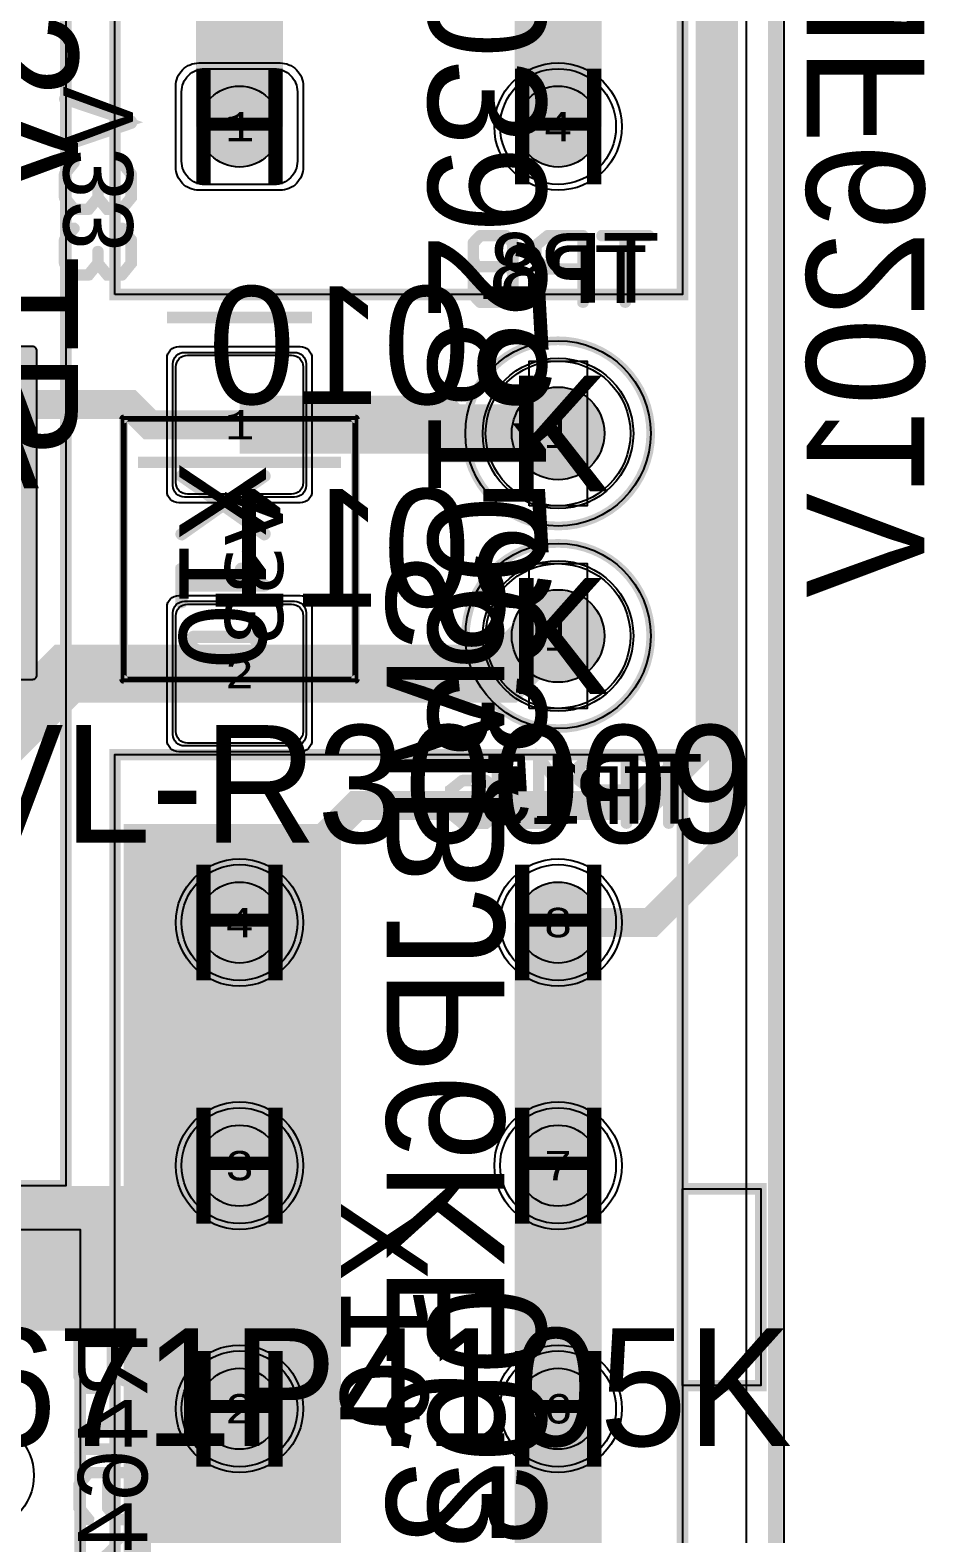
# Model space of a CAD drawing. Extents: x -23 to 289, y -67 to 135.
# Drawn here: x 267.13 to 282.6, y 12.74 to 38.72 of the extents above; entities that cross this region are included whole.
import ezdxf
from ezdxf.enums import TextEntityAlignment as Align

# ---------------------------------------------------------------- set-up
doc = ezdxf.new("R2010")
doc.units = 0
doc.header["$MEASUREMENT"] = 0
for name, color, linetype in [('ASSEMBLY_OUTLINES_BTM', 191, 'CONTINUOUS'), ('ASSEMBLY_OUTLINES_TOP', 102, 'CONTINUOUS'), ('ASSEMBLY_PART_NUMBERS_BTM', 191, 'CONTINUOUS'), ('ASSEMBLY_PART_NUMBERS_TOP', 102, 'CONTINUOUS'), ('ASSEMBLY_REF_DES_BTM', 191, 'CONTINUOUS'), ('ASSEMBLY_REF_DES_TOP', 102, 'CONTINUOUS'), ('BOARD_OUTLINE', 10, 'CONTINUOUS'), ('DRILL_DRAWING', 21, 'CONTINUOUS'), ('GENERATED_SILKSCREEN_BTM', 255, 'CONTINUOUS'), ('GENERATED_SILKSCREEN_TOP', 140, 'CONTINUOUS'), ('MANUFACTURING_OUTLINES', 10, 'CONTINUOUS'), ('PART_HOLES_LAYER_BOTTOM', 30, 'CONTINUOUS'), ('PART_HOLES_LAYER_TOP', 30, 'CONTINUOUS'), ('PART_PADS_LAYER_BOTTOM', 230, 'CONTINUOUS'), ('PART_PADS_LAYER_TOP', 150, 'CONTINUOUS'), ('PART_PADS_SMD_BTM', 230, 'CONTINUOUS'), ('PIN_NUMBERS_BTM', 8, 'CONTINUOUS'), ('PIN_NUMBERS_TOP', 8, 'CONTINUOUS'), ('PLACEMENT_OUTLINES_BTM', 222, 'CONTINUOUS'), ('PLACEMENT_OUTLINES_TOP', 130, 'CONTINUOUS'), ('PLANE_DATA_LAYER_TOP', 150, 'CONTINUOUS'), ('PLANE_SHAPES_LAYER_TOP', 150, 'CONTINUOUS'), ('ROUTE_BORDER', 151, 'CONTINUOUS'), ('SILKSCREEN_OUTLINES_BTM', 211, 'CONTINUOUS'), ('SILKSCREEN_OUTLINES_TOP', 150, 'CONTINUOUS'), ('SILKSCREEN_REF_DES_BTM', 211, 'CONTINUOUS'), ('SILKSCREEN_REF_DES_TOP', 150, 'CONTINUOUS'), ('SOLDERMASK_PADS_BTM', 12, 'CONTINUOUS'), ('SOLDERMASK_PADS_TOP', 180, 'CONTINUOUS'), ('SOLDERPASTE_PADS_BTM', 12, 'CONTINUOUS'), ('TRACES_LAYER_BOTTOM', 230, 'CONTINUOUS'), ('TRACES_LAYER_TOP', 150, 'CONTINUOUS')]:
    doc.layers.add(name, color=color, linetype=linetype)
doc.styles.add('COURIER_NEW', font='COUR.TTF')
doc.styles.add('VERDANA', font='verdana.TTF')
doc.styles.add('VERIBEST_GERBER_0', font='txt')

msp = doc.modelspace()

# ---------------------------------------------------------------- hatches: boundary and pattern name
at = {"layer": 'PART_HOLES_LAYER_BOTTOM'}
h = msp.add_hatch(color=256, dxfattribs=at)
edge = h.paths.add_edge_path()
edge.add_arc((270.75, 37.05), 0.7, 0, 360)
h = msp.add_hatch(color=256, dxfattribs=at)
edge = h.paths.add_edge_path()
edge.add_arc((276.25, 37.05), 0.7, 0, 360)
h = msp.add_hatch(color=256, dxfattribs=at)
edge = h.paths.add_edge_path()
edge.add_arc((276.25, 31.75), 0.8, 0, 360)
h = msp.add_hatch(color=256, dxfattribs=at)
edge = h.paths.add_edge_path()
edge.add_arc((276.25, 28.25), 0.8, 0, 360)
h = msp.add_hatch(color=256, dxfattribs=at)
edge = h.paths.add_edge_path()
edge.add_arc((270.75, 23.3), 0.7, 0, 360)
h = msp.add_hatch(color=256, dxfattribs=at)
edge = h.paths.add_edge_path()
edge.add_arc((276.25, 23.3), 0.7, 0, 360)
h = msp.add_hatch(color=256, dxfattribs=at)
edge = h.paths.add_edge_path()
edge.add_arc((270.75, 19.1), 0.7, 0, 360)
h = msp.add_hatch(color=256, dxfattribs=at)
edge = h.paths.add_edge_path()
edge.add_arc((276.25, 19.1), 0.7, 0, 360)
h = msp.add_hatch(color=256, dxfattribs=at)
edge = h.paths.add_edge_path()
edge.add_arc((270.75, 14.9), 0.7, 0, 360)
h = msp.add_hatch(color=256, dxfattribs=at)
edge = h.paths.add_edge_path()
edge.add_arc((276.25, 14.9), 0.7, 0, 360)
at = {"layer": 'PART_HOLES_LAYER_TOP'}
h = msp.add_hatch(color=256, dxfattribs=at)
edge = h.paths.add_edge_path()
edge.add_arc((270.75, 37.05), 0.7, 0, 360)
h = msp.add_hatch(color=256, dxfattribs=at)
edge = h.paths.add_edge_path()
edge.add_arc((276.25, 37.05), 0.7, 0, 360)
h = msp.add_hatch(color=256, dxfattribs=at)
edge = h.paths.add_edge_path()
edge.add_arc((276.25, 31.75), 0.8, 0, 360)
h = msp.add_hatch(color=256, dxfattribs=at)
edge = h.paths.add_edge_path()
edge.add_arc((276.25, 28.25), 0.8, 0, 360)
h = msp.add_hatch(color=256, dxfattribs=at)
edge = h.paths.add_edge_path()
edge.add_arc((270.75, 23.3), 0.7, 0, 360)
h = msp.add_hatch(color=256, dxfattribs=at)
edge = h.paths.add_edge_path()
edge.add_arc((276.25, 23.3), 0.7, 0, 360)
h = msp.add_hatch(color=256, dxfattribs=at)
edge = h.paths.add_edge_path()
edge.add_arc((270.75, 19.1), 0.7, 0, 360)
h = msp.add_hatch(color=256, dxfattribs=at)
edge = h.paths.add_edge_path()
edge.add_arc((276.25, 19.1), 0.7, 0, 360)
h = msp.add_hatch(color=256, dxfattribs=at)
edge = h.paths.add_edge_path()
edge.add_arc((270.75, 14.9), 0.7, 0, 360)
h = msp.add_hatch(color=256, dxfattribs=at)
edge = h.paths.add_edge_path()
edge.add_arc((276.25, 14.9), 0.7, 0, 360)
at = {"layer": 'PLANE_DATA_LAYER_TOP'}
msp.add_hatch(color=256, dxfattribs=at).paths.add_polyline_path([(267.25, 33.1738, 0.414213562373095), (267.1738, 33.25), (260.0762, 33.25, 0.414213562373095), (260, 33.1738), (260, 29.750008, -0.414213562373095), (259.999992, 29.75), (231.8262, 29.75, 0.414213562373095), (231.75, 29.6738), (231.75, 27.5762, 0.414213562373095), (231.8262, 27.5), (267.1738, 27.5, 0.414213562373095), (267.25, 27.5762)], flags=0)
h = msp.add_hatch(color=256, dxfattribs=at)
h.paths.add_polyline_path([(272.5, 7.5762, -0.414213562373095), (272.4238, 7.5), (268.8262, 7.5, -0.414213562373095), (268.75, 7.5762), (268.75, 16.249992, 0.414213562373095), (268.749992, 16.25), (257.8262, 16.25, -0.414213562373095), (257.75, 16.3262), (257.75, 25.499992, 0.414213562373095), (257.749992, 25.5), (227.3262, 25.5, -0.414213562373095), (227.25, 25.5762), (227.25, 29.6738, -0.414213562373095), (227.3262, 29.75), (231.1738, 29.75, -0.414213562373095), (231.25, 29.6738), (231.25, 26.750008, 0.414213562373095), (231.250008, 26.75), (260.6738, 26.75, -0.414213562373095), (260.75, 26.6738), (260.75, 18.750008, 0.414213562373095), (260.750008, 18.75), (268.749992, 18.75, 0.414213562373095), (268.75, 18.750008), (268.75, 24.9238, -0.414213562373095), (268.8262, 25), (272.4238, 25, -0.414213562373095), (272.5, 24.9238)], flags=0)
h.paths.add_polyline_path([(271.35, 9.2, 0.414213562373095), (272.25, 10.1), (272.25, 11.3, 0.414213562373095), (271.35, 12.2), (270.15, 12.2, 0.414213562373095), (269.25, 11.3), (269.25, 10.1, 0.414213562373095), (270.15, 9.2)], flags=0)
h.paths.add_polyline_path([(269.25, 14.9, -0.9999999999999999), (272.25, 14.9, -0.9999999999999999)], flags=0)
h.paths.add_polyline_path([(269.25, 19.1, -0.9999999999999999), (272.25, 19.1, -0.9999999999999999)], flags=0)
h.paths.add_polyline_path([(269.25, 23.3, -0.9999999999999999), (272.25, 23.3, -0.9999999999999999)], flags=0)
for points in [[(270.75, 23.3), (269.595122, 24.37269)], [(270.75, 23.3), (271.895359, 24.382847)], [(270.75, 23.3), (269.635458, 22.185458)], [(270.75, 23.3), (271.854636, 22.17564)], [(270.75, 19.1), (269.635458, 20.214542)], [(270.75, 19.1), (271.854655, 20.224341)], [(270.75, 19.1), (269.635458, 17.985458)], [(270.75, 19.1), (271.854636, 17.97564)], [(270.75, 14.9), (269.635458, 16.014542)], [(270.75, 14.9), (271.854655, 16.024341)], [(270.75, 14.9), (269.635458, 13.785458)], [(270.75, 14.9), (271.854636, 13.77564)]]:
    msp.add_hatch(color=256, dxfattribs=at).paths.add_polyline_path(points, is_closed=False, flags=0)

# ---------------------------------------------------------------- linework, layer by layer
at = {"layer": 'ASSEMBLY_OUTLINES_BTM'}
for points in [[(275.75, 30.5), (275.75, 33), (276.75, 33), (276.75, 30.5)], [(275.75, 27), (275.75, 29.5), (276.75, 29.5), (276.75, 27)]]:
    msp.add_lwpolyline(points, close=True, dxfattribs=at)
at = {"layer": 'ASSEMBLY_OUTLINES_BTM', "const_width": 0.1}
msp.add_lwpolyline([(268.75, 27.5), (268.75, 32), (272.75, 32), (272.75, 27.5)], close=True, dxfattribs=at)
at = {"layer": 'ASSEMBLY_OUTLINES_BTM', "const_width": 0.2}
msp.add_lwpolyline([(269, 31.25), (272.5, 31.25)], dxfattribs=at)
at = {"layer": 'ASSEMBLY_OUTLINES_BTM'}
for centre in [(276.25, 31.75), (276.25, 28.25)]:
    msp.add_circle(centre, 1.6, dxfattribs=at)
at = {"layer": 'ASSEMBLY_OUTLINES_TOP', "const_width": 0.2}
for points in [[(268.6, 34.15), (268.6, 48.35), (278.4, 48.35), (278.4, 34.15)], [(250.75, 18.75), (250.75, 39.75), (267.75, 39.75), (267.75, 18.75)], [(268.6, 7.8), (268.6, 26.2), (278.4, 26.2), (278.4, 7.8)], [(278.4, 15.3), (278.4, 18.7), (279.75, 18.7), (279.75, 15.3)], [(254.5, 9.5), (254.5, 18), (268, 18), (268, 9.5)]]:
    msp.add_lwpolyline(points, close=True, dxfattribs=at)
at = {"layer": 'BOARD_OUTLINE', "const_width": 0.25}
msp.add_lwpolyline([(0, 1.5), (0, 133.5, -0.4142135624), (1.5, 135), (278.5, 135, -0.4142135624), (280, 133.5), (280, 1.5, -0.4142135624), (278.5, 0), (1.5, 0, -0.4142135624)], format="xyb", close=True, dxfattribs=at)
at = {"layer": 'GENERATED_SILKSCREEN_BTM'}
for points, const_width in [([(268.9052, 37.1074), (268.9052, 37.141), (268.904, 37.1482), (268.9004, 37.1542), (268.8956, 37.1602), (268.8884, 37.1626), (267.7376, 37.5526), (267.728, 37.5526), (267.7208, 37.549), (267.7148, 37.543), (267.71, 37.5346), (267.7088, 37.5262), (267.71, 37.5178), (267.7136, 37.5106), (267.722, 37.5058), (268.8536, 37.1254), (267.722, 36.7426), (267.7136, 36.7378), (267.71, 36.7306), (267.7088, 36.7222), (267.71, 36.7138), (267.7148, 36.7054), (267.7208, 36.6994), (267.728, 36.697), (267.7376, 36.6982), (268.8884, 37.0858), (268.8956, 37.0894), (268.9004, 37.0954), (268.904, 37.1014), (268.9052, 37.1074)], 0.15), ([(268.9004, 36.241), (268.736, 36.4438), (268.73, 36.4498), (268.7264, 36.451), (268.7228, 36.451), (268.7144, 36.4498), (268.706, 36.445), (268.7, 36.439), (268.6952, 36.4318), (268.694, 36.4234), (268.6964, 36.415), (268.856, 36.2194), (268.856, 35.8318), (268.7048, 35.6446), (268.4816, 35.6446), (268.3292, 35.8294), (268.3292, 36.0286), (268.3268, 36.0382), (268.322, 36.0442), (268.3136, 36.0478), (268.3052, 36.049), (268.2968, 36.0478), (268.2884, 36.0442), (268.2836, 36.0382), (268.2812, 36.0286), (268.2812, 35.8294), (268.1288, 35.6446), (267.9056, 35.6446), (267.7544, 35.8318), (267.7544, 36.2194), (267.914, 36.415), (267.9164, 36.4234), (267.9152, 36.4318), (267.9116, 36.439), (267.9044, 36.445), (267.8972, 36.4498), (267.8888, 36.451), (267.884, 36.451), (267.8804, 36.4498), (267.8744, 36.4438), (267.71, 36.241), (267.7088, 36.2374), (267.7076, 36.2338), (267.7064, 36.2326), (267.7052, 36.2278), (267.7052, 35.8234), (267.7064, 35.8174), (267.7076, 35.815), (267.7088, 35.8114), (267.71, 35.8078), (267.8744, 35.605), (267.8804, 35.6014), (267.8852, 35.6002), (267.8888, 35.5978), (267.8936, 35.5966), (268.1408, 35.5966), (268.1444, 35.5978), (268.1528, 35.6002), (268.1588, 35.6014), (268.1612, 35.605), (268.3052, 35.7814), (268.4492, 35.605), (268.4516, 35.6038), (268.454, 35.6014), (268.4552, 35.6002), (268.4576, 35.6002), (268.466, 35.5978), (268.4696, 35.5966), (268.7168, 35.5966), (268.7228, 35.5978), (268.7276, 35.6002), (268.7324, 35.6014), (268.736, 35.605), (268.9004, 35.8078), (268.9028, 35.8126), (268.904, 35.8138), (268.904, 35.8174), (268.9052, 35.8186), (268.9052, 35.8198), (268.9052, 35.8234), (268.9052, 36.2278), (268.904, 36.2326), (268.9028, 36.2374), (268.9004, 36.241)], 0.15), ([(268.9004, 35.107), (268.736, 35.3098), (268.73, 35.3158), (268.7264, 35.317), (268.7228, 35.317), (268.7144, 35.3158), (268.706, 35.311), (268.7, 35.305), (268.6952, 35.2978), (268.694, 35.2894), (268.6964, 35.281), (268.856, 35.0854), (268.856, 34.6978), (268.7048, 34.5106), (268.4816, 34.5106), (268.3292, 34.6954), (268.3292, 34.8946), (268.3268, 34.9042), (268.322, 34.9102), (268.3136, 34.9138), (268.3052, 34.915), (268.2968, 34.9138), (268.2884, 34.9102), (268.2836, 34.9042), (268.2812, 34.8946), (268.2812, 34.6954), (268.1288, 34.5106), (267.9056, 34.5106), (267.7544, 34.6978), (267.7544, 35.0854), (267.914, 35.281), (267.9164, 35.2894), (267.9152, 35.2978), (267.9116, 35.305), (267.9044, 35.311), (267.8972, 35.3158), (267.8888, 35.317), (267.884, 35.317), (267.8804, 35.3158), (267.8744, 35.3098), (267.71, 35.107), (267.7088, 35.1034), (267.7076, 35.0998), (267.7064, 35.0986), (267.7052, 35.0938), (267.7052, 34.6894), (267.7064, 34.6834), (267.7076, 34.681), (267.7088, 34.6774), (267.71, 34.6738), (267.8744, 34.471), (267.8804, 34.4674), (267.8852, 34.4662), (267.8888, 34.4638), (267.8936, 34.4626), (268.1408, 34.4626), (268.1444, 34.4638), (268.1528, 34.4662), (268.1588, 34.4674), (268.1612, 34.471), (268.3052, 34.6474), (268.4492, 34.471), (268.4516, 34.4698), (268.454, 34.4674), (268.4552, 34.4662), (268.4576, 34.4662), (268.466, 34.4638), (268.4696, 34.4626), (268.7168, 34.4626), (268.7228, 34.4638), (268.7276, 34.4662), (268.7324, 34.4674), (268.736, 34.471), (268.9004, 34.6738), (268.9028, 34.6786), (268.904, 34.6798), (268.904, 34.6834), (268.9052, 34.6846), (268.9052, 34.6858), (268.9052, 34.6894), (268.9052, 35.0938), (268.904, 35.0986), (268.9028, 35.1034), (268.9004, 35.107)], 0.15), ([(274.7648, 34.7468), (274.8032, 34.6316), (274.7648, 34.5164), (274.7648, 34.5128), (274.7636, 34.508), (274.7636, 34.1372), (274.7636, 34.1336), (274.7648, 34.13), (274.766, 34.1252), (274.7708, 34.1204), (274.8908, 33.9968), (274.8968, 33.992), (274.9028, 33.9908), (274.9076, 33.9896), (275.348, 33.9896), (275.3516, 33.9896), (275.3552, 33.9908), (275.36, 33.992), (275.3648, 33.9968), (275.4848, 34.1204), (275.4908, 34.1252), (275.492, 34.13), (275.492, 34.1372), (275.492, 34.508), (275.492, 34.5128), (275.492, 34.5152), (275.4908, 34.5164), (275.4524, 34.6316), (275.4908, 34.7468), (275.492, 34.748), (275.492, 34.7552), (275.492, 35.0432), (275.492, 35.048), (275.4908, 35.054), (275.4848, 35.06), (275.3648, 35.1836), (275.36, 35.1872), (275.3552, 35.1884), (275.3516, 35.1896), (275.348, 35.1896), (274.9076, 35.1896), (274.9028, 35.1884), (274.8968, 35.1872), (274.8908, 35.1836), (274.7708, 35.06), (274.766, 35.0528), (274.7648, 35.048), (274.7636, 35.0432), (274.7636, 34.7552), (274.7636, 34.7504), (274.7648, 34.748), (274.7648, 34.7468)], 0.15), ([(275.444, 35.03), (275.444, 34.7576), (275.4116, 34.6544), (274.8464, 34.6544), (274.8116, 34.7576), (274.8116, 35.03), (274.9184, 35.1404), (275.336, 35.1404), (275.444, 35.03)], 0.15), ([(275.8544, 34.7336), (275.8508, 34.736), (275.8496, 34.742), (275.8472, 34.748), (275.846, 34.754), (275.846, 35.0012), (275.8472, 35.0072), (275.8496, 35.0108), (275.8496, 35.0144), (275.8508, 35.0156), (275.8532, 35.0168), (275.8544, 35.0192), (276.0584, 35.1848), (276.0644, 35.1872), (276.0692, 35.1884), (276.074, 35.1896), (276.6788, 35.1896), (276.6896, 35.1872), (276.6968, 35.1812), (276.7028, 35.174), (276.7052, 35.1656), (276.7052, 34.0136), (276.7028, 34.004), (276.6968, 33.998), (276.6896, 33.9944), (276.6812, 33.9932), (276.6716, 33.9944), (276.6632, 33.998), (276.6572, 34.004), (276.6548, 34.0136), (276.6548, 34.5656), (276.074, 34.5656), (276.0656, 34.5668), (276.0632, 34.568), (276.0608, 34.568), (276.0584, 34.5692), (275.8544, 34.7336)], 0.15), ([(276.6548, 35.1404), (276.0812, 35.1404), (275.894, 34.9892), (275.894, 34.766), (276.0812, 34.6136), (276.6548, 34.6136), (276.6548, 35.1404)], 0.15), ([(277.4336, 34.0136), (277.4324, 34.0052), (277.4264, 33.998), (277.418, 33.9944), (277.4096, 33.9932), (277.4024, 33.9944), (277.394, 33.998), (277.388, 34.0052), (277.3856, 34.0136), (277.3856, 35.1404), (277.0052, 35.1404), (276.9968, 35.1428), (276.9896, 35.1476), (276.986, 35.156), (276.9848, 35.1644), (276.986, 35.174), (276.9896, 35.1824), (276.9968, 35.1884), (277.0052, 35.1896), (277.8152, 35.1896), (277.8236, 35.1884), (277.8308, 35.1824), (277.8344, 35.174), (277.8356, 35.1644), (277.8344, 35.156), (277.8308, 35.1476), (277.8236, 35.1428), (277.8152, 35.1404), (277.4336, 35.1404), (277.4336, 34.0136)], 0.15), ([(275.444, 34.5032), (275.444, 34.148), (275.336, 34.0388), (274.9184, 34.0388), (274.8116, 34.148), (274.8116, 34.5032), (274.8464, 34.6064), (275.4116, 34.6064), (275.444, 34.5032)], 0.15), ([(269.5, 33.75), (272, 33.75)], 0.2), ([(275.003, 25.7768), (275.0078, 25.7756), (275.0114, 25.7744), (275.0162, 25.772), (275.1794, 25.64), (275.1794, 26.1404), (274.3958, 26.1404), (274.3874, 26.1428), (274.3802, 26.1476), (274.3766, 26.156), (274.3754, 26.1644), (274.3766, 26.174), (274.3802, 26.1812), (274.3874, 26.1872), (274.3958, 26.1896), (275.2058, 26.1896), (275.2142, 26.1872), (275.2214, 26.1812), (275.2274, 26.174), (275.2298, 26.1656), (275.2298, 25.5884), (275.2286, 25.58), (275.225, 25.574), (275.2202, 25.5704), (275.2118, 25.568), (275.207, 25.5656), (275.201, 25.5644), (275.195, 25.5656), (275.1902, 25.5692), (274.9946, 25.7288), (274.607, 25.7288), (274.4198, 25.5764), (274.4198, 25.19), (274.607, 25.04), (274.9946, 25.04), (275.1902, 25.1984), (275.1986, 25.202), (275.2058, 25.202), (275.2142, 25.1972), (275.2202, 25.1912), (275.225, 25.1828), (275.2274, 25.1744), (275.2262, 25.1696), (275.225, 25.166), (275.2226, 25.1624), (275.219, 25.16), (275.0162, 24.9944), (275.0126, 24.992), (275.0078, 24.992), (275.003, 24.9896), (274.5986, 24.9896), (274.5962, 24.9896), (274.5938, 24.9908), (274.5926, 24.9908), (274.5902, 24.992), (274.5878, 24.992), (274.583, 24.9944), (274.3802, 25.16), (274.3766, 25.1636), (274.3754, 25.166), (274.373, 25.1732), (274.3718, 25.178), (274.3718, 25.5884), (274.373, 25.5932), (274.3754, 25.6004), (274.3754, 25.6028), (274.3778, 25.604), (274.379, 25.6064), (274.3802, 25.6088), (274.583, 25.772), (274.589, 25.7744), (274.5938, 25.7756), (274.5986, 25.7768), (275.003, 25.7768)], 0.15), ([(276.1478, 25.0388), (276.1574, 25.0364), (276.1634, 25.0316), (276.1658, 25.0232), (276.167, 25.0136), (276.1658, 25.0052), (276.1634, 24.9968), (276.1574, 24.9908), (276.1478, 24.9896), (275.6798, 24.9896), (275.6714, 24.9908), (275.6642, 24.9968), (275.6606, 25.0052), (275.6594, 25.0136), (275.6606, 25.0232), (275.6642, 25.0316), (275.6714, 25.0364), (275.6798, 25.0388), (275.891, 25.0388), (275.891, 26.1656), (275.8922, 26.174), (275.8958, 26.18), (275.9018, 26.1836), (275.9102, 26.1848), (275.9162, 26.186), (275.9222, 26.186), (275.927, 26.1836), (275.9318, 26.1788), (276.1658, 25.85), (276.1682, 25.8452), (276.1694, 25.8416), (276.1694, 25.8332), (276.1658, 25.826), (276.1598, 25.82), (276.1526, 25.8152), (276.1442, 25.8128), (276.1394, 25.8128), (276.1358, 25.814), (276.1298, 25.8212), (275.9378, 26.09), (275.9378, 25.0388), (276.1478, 25.0388)], 0.15), ([(276.605, 25.7336), (276.6014, 25.736), (276.6002, 25.742), (276.5978, 25.748), (276.5966, 25.754), (276.5966, 26.0012), (276.5978, 26.0072), (276.6002, 26.0108), (276.6002, 26.0144), (276.6014, 26.0156), (276.6038, 26.0168), (276.605, 26.0192), (276.809, 26.1848), (276.815, 26.1872), (276.8198, 26.1884), (276.8246, 26.1896), (277.4294, 26.1896), (277.4402, 26.1872), (277.4474, 26.1812), (277.4534, 26.174), (277.4558, 26.1656), (277.4558, 25.0136), (277.4534, 25.004), (277.4474, 24.998), (277.4402, 24.9944), (277.4318, 24.9932), (277.4222, 24.9944), (277.4138, 24.998), (277.4078, 25.004), (277.4054, 25.0136), (277.4054, 25.5656), (276.8246, 25.5656), (276.8162, 25.5668), (276.8138, 25.568), (276.8114, 25.568), (276.809, 25.5692), (276.605, 25.7336)], 0.15), ([(278.1842, 25.0136), (278.183, 25.0052), (278.177, 24.998), (278.1686, 24.9944), (278.1602, 24.9932), (278.153, 24.9944), (278.1446, 24.998), (278.1386, 25.0052), (278.1362, 25.0136), (278.1362, 26.1404), (277.7558, 26.1404), (277.7474, 26.1428), (277.7402, 26.1476), (277.7366, 26.156), (277.7354, 26.1644), (277.7366, 26.174), (277.7402, 26.1824), (277.7474, 26.1884), (277.7558, 26.1896), (278.5658, 26.1896), (278.5742, 26.1884), (278.5814, 26.1824), (278.585, 26.174), (278.5862, 26.1644), (278.585, 26.156), (278.5814, 26.1476), (278.5742, 26.1428), (278.5658, 26.1404), (278.1842, 26.1404), (278.1842, 25.0136)], 0.15), ([(277.4054, 26.1404), (276.8318, 26.1404), (276.6446, 25.9892), (276.6446, 25.766), (276.8318, 25.6136), (277.4054, 25.6136), (277.4054, 26.1404)], 0.15), ([(268.4112, 15.2384), (268.4088, 15.2348), (268.4028, 15.2336), (268.3968, 15.23), (268.3908, 15.23), (268.1436, 15.23), (268.1376, 15.23), (268.134, 15.2336), (268.1304, 15.2336), (268.1292, 15.2348), (268.128, 15.236), (268.1244, 15.2384), (267.96, 15.4424), (267.9576, 15.4484), (267.9564, 15.452), (267.9552, 15.458), (267.9552, 16.0628), (267.9576, 16.0736), (267.9636, 16.0796), (267.9708, 16.0868), (267.9792, 16.0892), (269.1312, 16.0892), (269.1408, 16.0868), (269.1468, 16.0808), (269.1504, 16.0736), (269.1516, 16.0652), (269.1504, 16.0556), (269.1468, 16.0472), (269.1408, 16.0412), (269.1312, 16.0388), (268.5792, 16.0388), (268.5792, 15.4748), (269.1384, 15.278), (269.1468, 15.2732), (269.1516, 15.2648), (269.1528, 15.2552), (269.1504, 15.248), (269.1468, 15.2408), (269.1396, 15.2348), (269.1324, 15.2312), (269.1228, 15.2336), (268.5636, 15.4304), (268.4112, 15.2384)], 0.15), ([(268.0044, 16.0388), (268.0044, 15.464), (268.1556, 15.278), (268.3788, 15.278), (268.5312, 15.464), (268.5312, 16.0388), (268.0044, 16.0388)], 0.15), ([(268.7184, 14.8712), (268.074, 14.2256), (268.7184, 14.2256), (268.7184, 14.8712)], 0.15), ([(269.1312, 14.2256), (269.1408, 14.2244), (269.1468, 14.2184), (269.1504, 14.21), (269.1516, 14.2016), (269.1504, 14.1932), (269.1468, 14.186), (269.1408, 14.18), (269.1312, 14.1776), (268.7676, 14.1776), (268.7676, 14.1212), (268.7652, 14.1128), (268.7604, 14.1056), (268.752, 14.102), (268.7436, 14.1008), (268.734, 14.102), (268.7256, 14.1056), (268.7196, 14.1128), (268.7184, 14.1212), (268.7184, 14.1776), (268.0128, 14.1776), (268.0068, 14.1788), (268.002, 14.1812), (267.9972, 14.1872), (267.9936, 14.1932), (267.9912, 14.2004), (267.99, 14.2076), (267.9912, 14.2136), (267.996, 14.2196), (268.7244, 14.948), (268.7316, 14.9528), (268.7388, 14.9552), (268.746, 14.954), (268.7544, 14.9492), (268.7604, 14.9468), (268.764, 14.942), (268.7664, 14.9372), (268.7676, 14.9312), (268.7676, 14.2256), (269.1312, 14.2256)], 0.15), ([(267.96, 13.1732), (268.1244, 12.9716), (268.1304, 12.9656), (268.14, 12.9644), (268.146, 12.9656), (268.1532, 12.968), (268.158, 12.9716), (268.1628, 12.9776), (268.1664, 12.9836), (268.1676, 12.9896), (268.1676, 12.9956), (268.164, 13.0004), (268.0044, 13.1972), (268.0044, 13.586), (268.1556, 13.7708), (268.5864, 13.7708), (268.4532, 13.6076), (268.452, 13.6028), (268.4508, 13.6004), (268.4508, 13.5992), (268.4496, 13.5992), (268.4484, 13.5932), (268.4484, 13.1888), (268.4496, 13.184), (268.4508, 13.1828), (268.4508, 13.1816), (268.452, 13.178), (268.4532, 13.1732), (268.6164, 12.9716), (268.62, 12.9704), (268.6212, 12.968), (268.6224, 12.9668), (268.6248, 12.9668), (268.6332, 12.9644), (268.6368, 12.9632), (268.9668, 12.9632), (268.9728, 12.9644), (268.9776, 12.9668), (268.9824, 12.968), (268.986, 12.9716), (269.1504, 13.1732), (269.1528, 13.1792), (269.154, 13.1804), (269.154, 13.1828), (269.1552, 13.1852), (269.1552, 13.1864), (269.1552, 13.1888), (269.1552, 13.5932), (269.154, 13.598), (269.1528, 13.6028), (269.1504, 13.6076), (268.986, 13.8092), (268.9836, 13.8116), (268.9824, 13.814), (268.9788, 13.8164), (268.9704, 13.8188), (268.9668, 13.82), (268.1436, 13.82), (268.1376, 13.8188), (268.1328, 13.8164), (268.1304, 13.814), (268.128, 13.8116), (268.1244, 13.8092), (267.96, 13.6076), (267.9588, 13.6028), (267.9576, 13.5992), (267.9564, 13.598), (267.9552, 13.5932), (267.9552, 13.1888), (267.9564, 13.184), (267.9564, 13.1828), (267.9576, 13.1816), (267.9588, 13.178), (267.96, 13.1732)], 0.15), ([(268.6488, 13.7708), (268.9548, 13.7708), (269.106, 13.586), (269.106, 13.1984), (268.9548, 13.0112), (268.6488, 13.0112), (268.4964, 13.1984), (268.4964, 13.586), (268.6488, 13.7708)], 0.15), ([(267.996, 11.9516), (268.7244, 12.68), (268.7316, 12.6848), (268.7388, 12.6872), (268.746, 12.686), (268.7544, 12.6812), (268.7604, 12.6788), (268.764, 12.674), (268.7664, 12.6692), (268.7676, 12.6632)], 0.15)]:
    msp.add_lwpolyline(points, dxfattribs=dict(at, const_width=const_width))
at = {"layer": 'GENERATED_SILKSCREEN_BTM', "const_width": 0.15}
for points in [[(274.65, 31.75, -1), (277.85, 31.75, -1)], [(274.65, 28.25, -1), (277.85, 28.25, -1)]]:
    msp.add_lwpolyline(points, format="xyb", close=True, dxfattribs=at)
for points in [[(269.525, 31.999995), (268.750005, 31.999995), (268.750005, 27.500005), (269.525, 27.500005), (269.525, 27.499995), (268.75, 27.499995, -0.4142135624), (268.749995, 27.5), (268.749995, 32, -0.4142135624), (268.75, 32.000005), (269.525, 32.000005), (269.525, 31.999995)], [(272.750005, 27.5, -0.4142135624), (272.75, 27.499995), (271.975, 27.499995), (271.975, 27.500005), (272.749995, 27.500005), (272.749995, 31.999995), (271.975, 31.999995), (271.975, 32.000005), (272.75, 32.000005, -0.4142135624), (272.750005, 32), (272.750005, 27.5)]]:
    msp.add_lwpolyline(points, format="xyb", dxfattribs=at)
at = {"layer": 'GENERATED_SILKSCREEN_TOP', "const_width": 0.15}
for points in [[(268.6, 34.15), (268.6, 48.35), (278.4, 48.35), (278.4, 34.15)], [(250.75, 18.75), (250.75, 39.75), (267.75, 39.75), (267.75, 18.75)], [(268.6, 7.8), (268.6, 26.2), (278.4, 26.2), (278.4, 7.8)], [(278.4, 15.3), (278.4, 18.7), (279.75, 18.7), (279.75, 15.3)], [(254.5, 9.5), (254.5, 18), (268, 18), (268, 9.5)]]:
    msp.add_lwpolyline(points, close=True, dxfattribs=at)
for points in [[(269.7295, 30.0305), (270.412, 30.512), (269.7295, 30.992), (269.7205, 31.001), (269.719, 31.007), (269.719, 31.0115), (269.722, 31.022), (269.7265, 31.031), (269.734, 31.0385), (269.7445, 31.0445), (269.755, 31.046), (269.7655, 31.0415), (270.466, 30.551), (271.1665, 31.0415), (271.177, 31.046), (271.1875, 31.0445), (271.198, 31.04), (271.2055, 31.0325), (271.2115, 31.022), (271.213, 31.0115), (271.213, 31.007), (271.2115, 31.001), (271.204, 30.992), (270.52, 30.512), (271.204, 30.0305), (271.2115, 30.023), (271.213, 30.0185), (271.213, 30.0125), (271.2115, 30.002), (271.2055, 29.993), (271.198, 29.984), (271.1875, 29.9795), (271.177, 29.9765), (271.1665, 29.981), (270.466, 30.476), (269.7655, 29.981), (269.755, 29.9765), (269.743, 29.9795), (269.7325, 29.984), (269.725, 29.993), (269.719, 30.002), (269.7175, 30.0125), (269.7205, 30.023), (269.7295, 30.0305)], [(269.7775, 29.414), (269.776, 29.426), (269.7685, 29.432), (269.758, 29.4365), (269.746, 29.438), (269.7355, 29.4365), (269.725, 29.432), (269.7175, 29.426), (269.716, 29.414), (269.716, 28.829), (269.7175, 28.8185), (269.725, 28.8095), (269.7355, 28.805), (269.746, 28.8035), (269.758, 28.805), (269.7685, 28.8095), (269.776, 28.8185), (269.7775, 28.829), (269.7775, 29.093), (271.186, 29.093), (271.1965, 29.0945), (271.204, 29.099), (271.2085, 29.1065), (271.21, 29.117), (271.2115, 29.1245), (271.2115, 29.132), (271.2085, 29.138), (271.2025, 29.144), (270.7915, 29.4365), (270.781, 29.441), (270.772, 29.441), (270.7615, 29.4365), (270.754, 29.429), (270.748, 29.42), (270.745, 29.4095), (270.748, 29.399), (270.7555, 29.3915), (271.0915, 29.1515), (269.7775, 29.1515), (269.7775, 29.414)], [(271.0045, 28.2515), (271.21, 27.9995), (271.2115, 27.9935), (271.213, 27.989), (271.2145, 27.9875), (271.216, 27.9815), (271.216, 27.476), (271.2145, 27.47), (271.2145, 27.4685), (271.213, 27.467), (271.2115, 27.4625), (271.21, 27.4565), (271.0045, 27.2045), (270.9985, 27.2), (270.991, 27.1985), (270.9865, 27.1955), (270.9805, 27.194), (269.9515, 27.194), (269.947, 27.1955), (269.9365, 27.1985), (269.9335, 27.2), (269.9275, 27.2045), (269.722, 27.4565), (269.7205, 27.4625), (269.719, 27.4655), (269.7175, 27.4685), (269.716, 27.4715), (269.716, 27.476), (269.716, 27.9815), (269.7175, 27.9875), (269.719, 27.9935), (269.722, 27.9995), (269.9275, 28.2515), (269.9305, 28.2545), (269.932, 28.2575), (269.9365, 28.2605), (269.947, 28.2635), (269.9515, 28.265), (270.9805, 28.265), (270.9865, 28.2635), (270.991, 28.2605), (270.997, 28.2575), (271.0045, 28.2515)], [(269.8525, 28.067), (269.7775, 27.9725), (269.7775, 27.488), (269.9665, 27.254), (270.9655, 27.254), (271.036, 27.3425), (269.8525, 28.067)], [(270.9655, 28.2035), (269.9665, 28.2035), (269.8915, 28.115), (271.075, 27.389), (271.1545, 27.488), (271.1545, 27.9725), (270.9655, 28.2035)]]:
    msp.add_lwpolyline(points, dxfattribs=at)
at = {"layer": 'MANUFACTURING_OUTLINES'}
msp.add_lwpolyline([(280.150405, 1.5, -0.4142135624), (278.5, -0.150405), (1.5, -0.150405, -0.4142135624), (-0.150405, 1.5), (-0.150405, 133.5, -0.4142135624), (1.5, 135.150405), (278.5, 135.150405, -0.4142135624), (280.150405, 133.5)], format="xyb", close=True, dxfattribs=at)
at = {"layer": 'PART_HOLES_LAYER_BOTTOM'}
for centre, radius in [((270.75, 37.05), 0.7), ((276.25, 37.05), 0.7), ((276.25, 31.75), 0.8), ((276.25, 28.25), 0.8), ((270.75, 23.3), 0.7), ((276.25, 23.3), 0.7), ((270.75, 19.1), 0.7), ((276.25, 19.1), 0.7), ((270.75, 14.9), 0.7), ((276.25, 14.9), 0.7)]:
    msp.add_circle(centre, radius, dxfattribs=at)
at = {"layer": 'PART_HOLES_LAYER_TOP'}
for centre, radius in [((270.75, 37.05), 0.7), ((276.25, 37.05), 0.7), ((276.25, 31.75), 0.8), ((276.25, 28.25), 0.8), ((270.75, 23.3), 0.7), ((276.25, 23.3), 0.7), ((270.75, 19.1), 0.7), ((276.25, 19.1), 0.7), ((270.75, 14.9), 0.7), ((276.25, 14.9), 0.7)]:
    msp.add_circle(centre, radius, dxfattribs=at)
at = {"layer": 'PART_PADS_LAYER_BOTTOM'}
msp.add_lwpolyline([(270.15, 36.05, -0.4142135624), (269.75, 36.45), (269.75, 37.65, -0.4142135624), (270.15, 38.05), (271.35, 38.05, -0.4142135624), (271.75, 37.65), (271.75, 36.45, -0.4142135624), (271.35, 36.05)], format="xyb", close=True, dxfattribs=at)
for centre, radius in [((276.25, 37.05), 1), ((276.25, 31.75), 1.25), ((276.25, 28.25), 1.25), ((270.75, 23.3), 1), ((276.25, 23.3), 1), ((270.75, 19.1), 1), ((276.25, 19.1), 1), ((270.75, 14.9), 1), ((276.25, 14.9), 1)]:
    msp.add_circle(centre, radius, dxfattribs=at)
at = {"layer": 'PART_PADS_LAYER_TOP'}
msp.add_lwpolyline([(270.15, 36.05, -0.4142135624), (269.75, 36.45), (269.75, 37.65, -0.4142135624), (270.15, 38.05), (271.35, 38.05, -0.4142135624), (271.75, 37.65), (271.75, 36.45, -0.4142135624), (271.35, 36.05)], format="xyb", close=True, dxfattribs=at)
for centre, radius in [((276.25, 37.05), 1), ((276.25, 31.75), 1.25), ((276.25, 28.25), 1.25), ((270.75, 23.3), 1), ((276.25, 23.3), 1), ((270.75, 19.1), 1), ((276.25, 19.1), 1), ((270.75, 14.9), 1), ((276.25, 14.9), 1)]:
    msp.add_circle(centre, radius, dxfattribs=at)
at = {"layer": 'PART_PADS_SMD_BTM'}
for points in [[(271.7, 33.15, -0.4142135624), (271.9, 32.95), (271.9, 30.85, -0.4142135624), (271.7, 30.65), (269.8, 30.65, -0.4142135624), (269.6, 30.85), (269.6, 32.95, -0.4142135624), (269.8, 33.15)], [(271.7, 28.85, -0.4142135624), (271.9, 28.65), (271.9, 26.55, -0.4142135624), (271.7, 26.35), (269.8, 26.35, -0.4142135624), (269.6, 26.55), (269.6, 28.65, -0.4142135624), (269.8, 28.85)]]:
    msp.add_lwpolyline(points, format="xyb", close=True, dxfattribs=at)
at = {"layer": 'PLACEMENT_OUTLINES_BTM'}
msp.add_lwpolyline([(268.75, 27.5), (268.75, 32), (272.75, 32), (272.75, 27.5)], close=True, dxfattribs=at)
for centre in [(276.25, 31.75), (276.25, 28.25)]:
    msp.add_circle(centre, 1.6, dxfattribs=at)
at = {"layer": 'PLACEMENT_OUTLINES_TOP'}
for points in [[(268.6, 34.15), (268.6, 48.35), (278.4, 48.35), (278.4, 34.15)], [(250.75, 18.75), (250.75, 39.75), (267.75, 39.75), (267.75, 18.75)], [(268.6, 7.8), (268.6, 26.2), (278.4, 26.2), (278.4, 7.8)], [(254.5, 9.5), (254.5, 18), (268, 18), (268, 9.5)]]:
    msp.add_lwpolyline(points, close=True, dxfattribs=at)
at = {"layer": 'PLANE_DATA_LAYER_TOP'}
msp.add_lwpolyline([(267.25, 33.1738, 0.4142135624), (267.1738, 33.25), (260.0762, 33.25, 0.4142135624), (260, 33.1738), (260, 29.750008, -0.4142135624), (259.999992, 29.75), (231.8262, 29.75, 0.4142135624), (231.75, 29.6738), (231.75, 27.5762, 0.4142135624), (231.8262, 27.5), (267.1738, 27.5, 0.4142135624), (267.25, 27.5762)], format="xyb", close=True, dxfattribs=at)
at = {"layer": 'PLANE_DATA_LAYER_TOP', "const_width": 0.75}
for points in [[(270.75, 23.3), (269.595122, 24.37269)], [(270.75, 23.3), (271.895359, 24.382847)], [(270.75, 23.3), (269.635458, 22.185458)], [(270.75, 23.3), (271.854636, 22.17564)], [(270.75, 19.1), (269.635458, 20.214542)], [(270.75, 19.1), (271.854655, 20.224341)], [(270.75, 19.1), (269.635458, 17.985458)], [(270.75, 19.1), (271.854636, 17.97564)], [(270.75, 14.9), (269.635458, 16.014542)], [(270.75, 14.9), (271.854655, 16.024341)], [(270.75, 14.9), (269.635458, 13.785458)], [(270.75, 14.9), (271.854636, 13.77564)]]:
    msp.add_lwpolyline(points, dxfattribs=at)
at = {"layer": 'PLANE_SHAPES_LAYER_TOP'}
for points in [[(260, 31.25), (267.25, 31.25), (260, 33.25), (267.25, 33.25)], [(260, 27.5), (267.25, 27.5), (260, 31.25), (267.25, 31.25)], [(268.75, 7.5), (272.5, 7.5), (268.75, 25), (272.5, 25)], [(257.75, 16.25), (268.75, 16.25), (257.75, 18.75), (268.75, 18.75)]]:
    msp.add_solid(points, dxfattribs=at)
at = {"layer": 'ROUTE_BORDER'}
msp.add_lwpolyline([(0.635, 2.135), (0.635, 133, -0.4142135624), (2.135, 134.5), (278, 134.5, -0.4142135624), (279.5, 133), (279.5, 2.135, -0.4142135624), (278, 0.635), (2.135, 0.635, -0.4142135624)], format="xyb", close=True, dxfattribs=at)
at = {"layer": 'SILKSCREEN_OUTLINES_BTM', "const_width": 0.2}
msp.add_lwpolyline([(269.5, 33.75), (272, 33.75)], dxfattribs=at)
at = {"layer": 'SILKSCREEN_OUTLINES_BTM'}
msp.add_lwpolyline([(268.75, 27.5), (268.75, 32), (272.75, 32), (272.75, 27.5)], close=True, dxfattribs=at)
for centre in [(276.25, 31.75), (276.25, 28.25)]:
    msp.add_circle(centre, 1.6, dxfattribs=at)
at = {"layer": 'SILKSCREEN_OUTLINES_TOP'}
for points in [[(268.6, 34.15), (268.6, 48.35), (278.4, 48.35), (278.4, 34.15)], [(250.75, 18.75), (250.75, 39.75), (267.75, 39.75), (267.75, 18.75)], [(268.6, 7.8), (268.6, 26.2), (278.4, 26.2), (278.4, 7.8)], [(278.4, 15.3), (278.4, 18.7), (279.75, 18.7), (279.75, 15.3)], [(254.5, 9.5), (254.5, 18), (268, 18), (268, 9.5)]]:
    msp.add_lwpolyline(points, close=True, dxfattribs=at)
at = {"layer": 'SOLDERMASK_PADS_BTM'}
for points in [[(270.05, 35.95, -0.4142135624), (269.65, 36.35), (269.65, 37.75, -0.4142135624), (270.05, 38.15), (271.45, 38.15, -0.4142135624), (271.85, 37.75), (271.85, 36.35, -0.4142135624), (271.45, 35.95)], [(271.8, 33.25, -0.4142135624), (272, 33.05), (272, 30.75, -0.4142135624), (271.8, 30.55), (269.7, 30.55, -0.4142135624), (269.5, 30.75), (269.5, 33.05, -0.4142135624), (269.7, 33.25)], [(271.8, 28.95, -0.4142135624), (272, 28.75), (272, 26.45, -0.4142135624), (271.8, 26.25), (269.7, 26.25, -0.4142135624), (269.5, 26.45), (269.5, 28.75, -0.4142135624), (269.7, 28.95)]]:
    msp.add_lwpolyline(points, format="xyb", close=True, dxfattribs=at)
for centre, radius in [((276.25, 37.05), 1.1), ((276.25, 31.75), 1.3), ((276.25, 28.25), 1.3), ((270.75, 23.3), 1.1), ((276.25, 23.3), 1.1), ((270.75, 19.1), 1.1), ((276.25, 19.1), 1.1), ((270.75, 14.9), 1.1), ((276.25, 14.9), 1.1), ((266.25, 13.75), 0.95)]:
    msp.add_circle(centre, radius, dxfattribs=at)
at = {"layer": 'SOLDERMASK_PADS_TOP'}
msp.add_lwpolyline([(270.05, 35.95, -0.4142135624), (269.65, 36.35), (269.65, 37.75, -0.4142135624), (270.05, 38.15), (271.45, 38.15, -0.4142135624), (271.85, 37.75), (271.85, 36.35, -0.4142135624), (271.45, 35.95)], format="xyb", close=True, dxfattribs=at)
for centre, radius in [((276.25, 37.05), 1.1), ((276.25, 31.75), 1.3), ((276.25, 28.25), 1.3), ((270.75, 23.3), 1.1), ((276.25, 23.3), 1.1), ((270.75, 19.1), 1.1), ((276.25, 19.1), 1.1), ((270.75, 14.9), 1.1), ((276.25, 14.9), 1.1), ((266.25, 13.75), 0.95)]:
    msp.add_circle(centre, radius, dxfattribs=at)
at = {"layer": 'SOLDERPASTE_PADS_BTM'}
for points in [[(271.65, 33.1, -0.4142135624), (271.85, 32.9), (271.85, 30.9, -0.4142135624), (271.65, 30.7), (269.85, 30.7, -0.4142135624), (269.65, 30.9), (269.65, 32.9, -0.4142135624), (269.85, 33.1)], [(271.65, 28.8, -0.4142135624), (271.85, 28.6), (271.85, 26.6, -0.4142135624), (271.65, 26.4), (269.85, 26.4, -0.4142135624), (269.65, 26.6), (269.65, 28.6, -0.4142135624), (269.85, 28.8)]]:
    msp.add_lwpolyline(points, format="xyb", close=True, dxfattribs=at)
at = {"layer": 'TRACES_LAYER_BOTTOM'}
for points, const_width in [([(270.75, 23.3), (272.77058, 25.32058), (277.709511, 25.32058), (278.873331, 26.4844), (278.873331, 48.35), (278, 48.35)], 0.5), ([(270.75, 37.05), (270.75, 41.25)], 1.5), ([(276.25, 41.25), (276.25, 37.05)], 1.5), ([(266.4, 32.25), (268.85, 32.25), (269.2, 31.9), (270.75, 31.9)], 0.5), ([(276.25, 31.75), (274.35, 31.75), (274.2, 31.9), (270.75, 31.9)], 1), ([(276.25, 28.25), (275.975, 28.25), (275.325, 27.6), (270.75, 27.6)], 1), ([(270.75, 27.6), (267.769449, 27.6), (266.519449, 26.35), (264.5, 26.35)], 1), ([(270.75, 19.1), (270.75, 23.3)], 1.5), ([(276.25, 23.3), (276.25, 19.1)], 1.5), ([(270.75, 19.1), (270.75, 14.9)], 1.5), ([(276.25, 14.9), (276.25, 19.1)], 1.5), ([(270.75, 14.9), (270.75, 10.7)], 1.5), ([(276.25, 14.9), (276.25, 10.7)], 1.5)]:
    msp.add_lwpolyline(points, dxfattribs=dict(at, const_width=const_width))
at = {"layer": 'TRACES_LAYER_TOP', "const_width": 0.5}
msp.add_lwpolyline([(276.25, 23.3), (277.851766, 23.3), (279.105448, 24.553682), (279.105448, 59.193106), (278.3, 59.998554), (278.3, 60.8)], dxfattribs=at)

# ---------------------------------------------------------------- texts
at = {"layer": 'ASSEMBLY_PART_NUMBERS_BTM', "style": 'VERIBEST_GERBER_0', "text_generation_flag": 2}
for s, p in [('ERJ-8ENF6201V', (280.54, 49.75)), ('SMBJP6KE62A-TP', (273.29, 29.75))]:
    msp.add_text(s, height=2.032, rotation=90, dxfattribs=at).set_placement(p, align=Align.TOP_LEFT)
for s, p in [('5010', (276.25, 34.29)), ('5011', (276.25, 30.79))]:
    msp.add_text(s, height=2.032, dxfattribs=at).set_placement(p, align=Align.TOP_LEFT)
at = {"layer": 'ASSEMBLY_PART_NUMBERS_TOP', "style": 'VERIBEST_GERBER_0'}
for s, p in [('SMBJP6KE62A-TP', (267.96, 54.75)), ('0039281063', (276.04, 41.25)), ('0039281083', (276.04, 17))]:
    msp.add_text(s, height=2.032, rotation=270, dxfattribs=at).set_placement(p, align=Align.TOP_LEFT)
for s, p in [('SS11VL-R30009', (259.25, 26.71)), ('B32671P4105K', (261.25, 16.29))]:
    msp.add_text(s, height=2.032, dxfattribs=at).set_placement(p, align=Align.TOP_LEFT)
at = {"layer": 'ASSEMBLY_REF_DES_BTM', "style": 'VERDANA', "text_generation_flag": 2}
for s, p in [('TP8', (277.75, 35)), ('TP15', (278.25, 26))]:
    msp.add_text(s, height=1, dxfattribs=at).set_placement(p, align=Align.TOP_LEFT)
msp.add_text('V33', height=1, rotation=90, dxfattribs=at).set_placement((270.5, 30.75), align=Align.TOP_LEFT)
at = {"layer": 'ASSEMBLY_REF_DES_TOP', "style": 'VERDANA'}
msp.add_text('X10', height=1.5, rotation=270, dxfattribs=at).set_placement((274, 18.5), align=Align.TOP_LEFT)
at = {"layer": 'DRILL_DRAWING', "style": 'VERIBEST_GERBER_0'}
for s, p in [('H', (270.75, 37.05)), ('H', (276.25, 37.05)), ('A', (266.4, 32.7)), ('A', (266.4, 31.8)), ('K', (276.25, 31.75)), ('K', (276.25, 28.25)), ('H', (270.75, 23.3)), ('H', (276.25, 23.3)), ('H', (270.75, 19.1)), ('H', (276.25, 19.1)), ('H', (270.75, 14.9)), ('H', (276.25, 14.9))]:
    msp.add_text(s, height=2, dxfattribs=at).set_placement(p, align=Align.MIDDLE_CENTER)
at = {"layer": 'PIN_NUMBERS_BTM', "style": 'COURIER_NEW'}
for s, p in [('1', (270.75, 37.05)), ('4', (276.25, 37.05)), ('1', (270.75, 31.9)), ('1', (276.25, 31.75)), ('1', (276.25, 28.25)), ('2', (270.75, 27.6)), ('4', (270.75, 23.3)), ('8', (276.25, 23.3)), ('3', (270.75, 19.1)), ('7', (276.25, 19.1)), ('2', (270.75, 14.9)), ('6', (276.25, 14.9))]:
    msp.add_text(s, height=0.508, dxfattribs=at).set_placement(p, align=Align.MIDDLE_CENTER)
at = {"layer": 'PIN_NUMBERS_TOP', "style": 'COURIER_NEW'}
for s, p in [('1', (270.75, 37.05)), ('4', (276.25, 37.05)), ('1', (270.75, 31.9)), ('1', (276.25, 31.75)), ('1', (276.25, 28.25)), ('2', (270.75, 27.6)), ('4', (270.75, 23.3)), ('8', (276.25, 23.3)), ('3', (270.75, 19.1)), ('7', (276.25, 19.1)), ('2', (270.75, 14.9)), ('6', (276.25, 14.9))]:
    msp.add_text(s, height=0.508, dxfattribs=at).set_placement(p, align=Align.MIDDLE_CENTER)
at = {"layer": 'SILKSCREEN_REF_DES_BTM', "style": 'VERIBEST_GERBER_0', "text_generation_flag": 2}
for s, p in [('V33', (267.71, 37.75)), ('R464', (267.96, 16.25))]:
    msp.add_text(s, height=1.2, rotation=90, dxfattribs=at).set_placement(p, align=Align.TOP_LEFT)
for s, p in [('TP8', (278, 35.21)), ('TP15', (278.75, 26.21))]:
    msp.add_text(s, height=1.2, dxfattribs=at).set_placement(p, align=Align.TOP_LEFT)
at = {"layer": 'SILKSCREEN_REF_DES_TOP', "style": 'VERIBEST_GERBER_0'}
msp.add_text('X10', height=1.5, rotation=270, dxfattribs=at).set_placement((271.21, 31.25), align=Align.TOP_LEFT)

doc.saveas('drawing.dxf')
